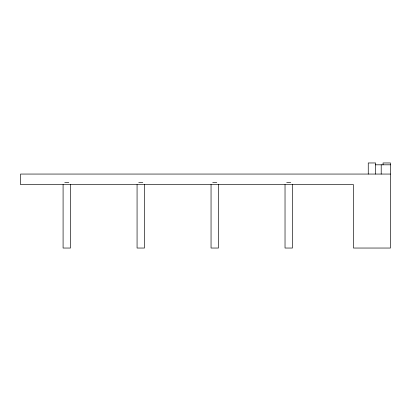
<?xml version="1.0" encoding="UTF-8"?>
<svg xmlns="http://www.w3.org/2000/svg" width="411" height="411" viewBox="0 0 411 411"><rect width="100%" height="100%" fill="white"/><g stroke="black" fill="none" stroke-linecap="round" stroke-linejoin="round"><path stroke-width="0.62" d="M375.305 164.811L390.45 164.811M390.45 174.059L20.55 174.059L20.55 184.626L353.46 184.626L353.46 248.039L390.45 248.039L390.45 162.962L383.052 162.962L383.052 164.811M64.763 182.618L68.812 182.618M138.743 182.618L142.792 182.618M212.723 182.618L216.772 182.618M286.703 182.618L290.752 182.618M381.203 164.811L381.203 174.059M375.654 174.059L375.654 162.962L368.256 162.962L368.256 174.059M292.427 184.544L292.427 248.039L285.029 248.039L285.029 184.544M218.447 184.544L218.447 248.039L211.049 248.039L211.049 184.544M144.466 184.544L144.466 248.039L137.069 248.039L137.069 184.544M70.487 184.544L70.487 248.039L63.089 248.039L63.089 184.544"/></g></svg>
